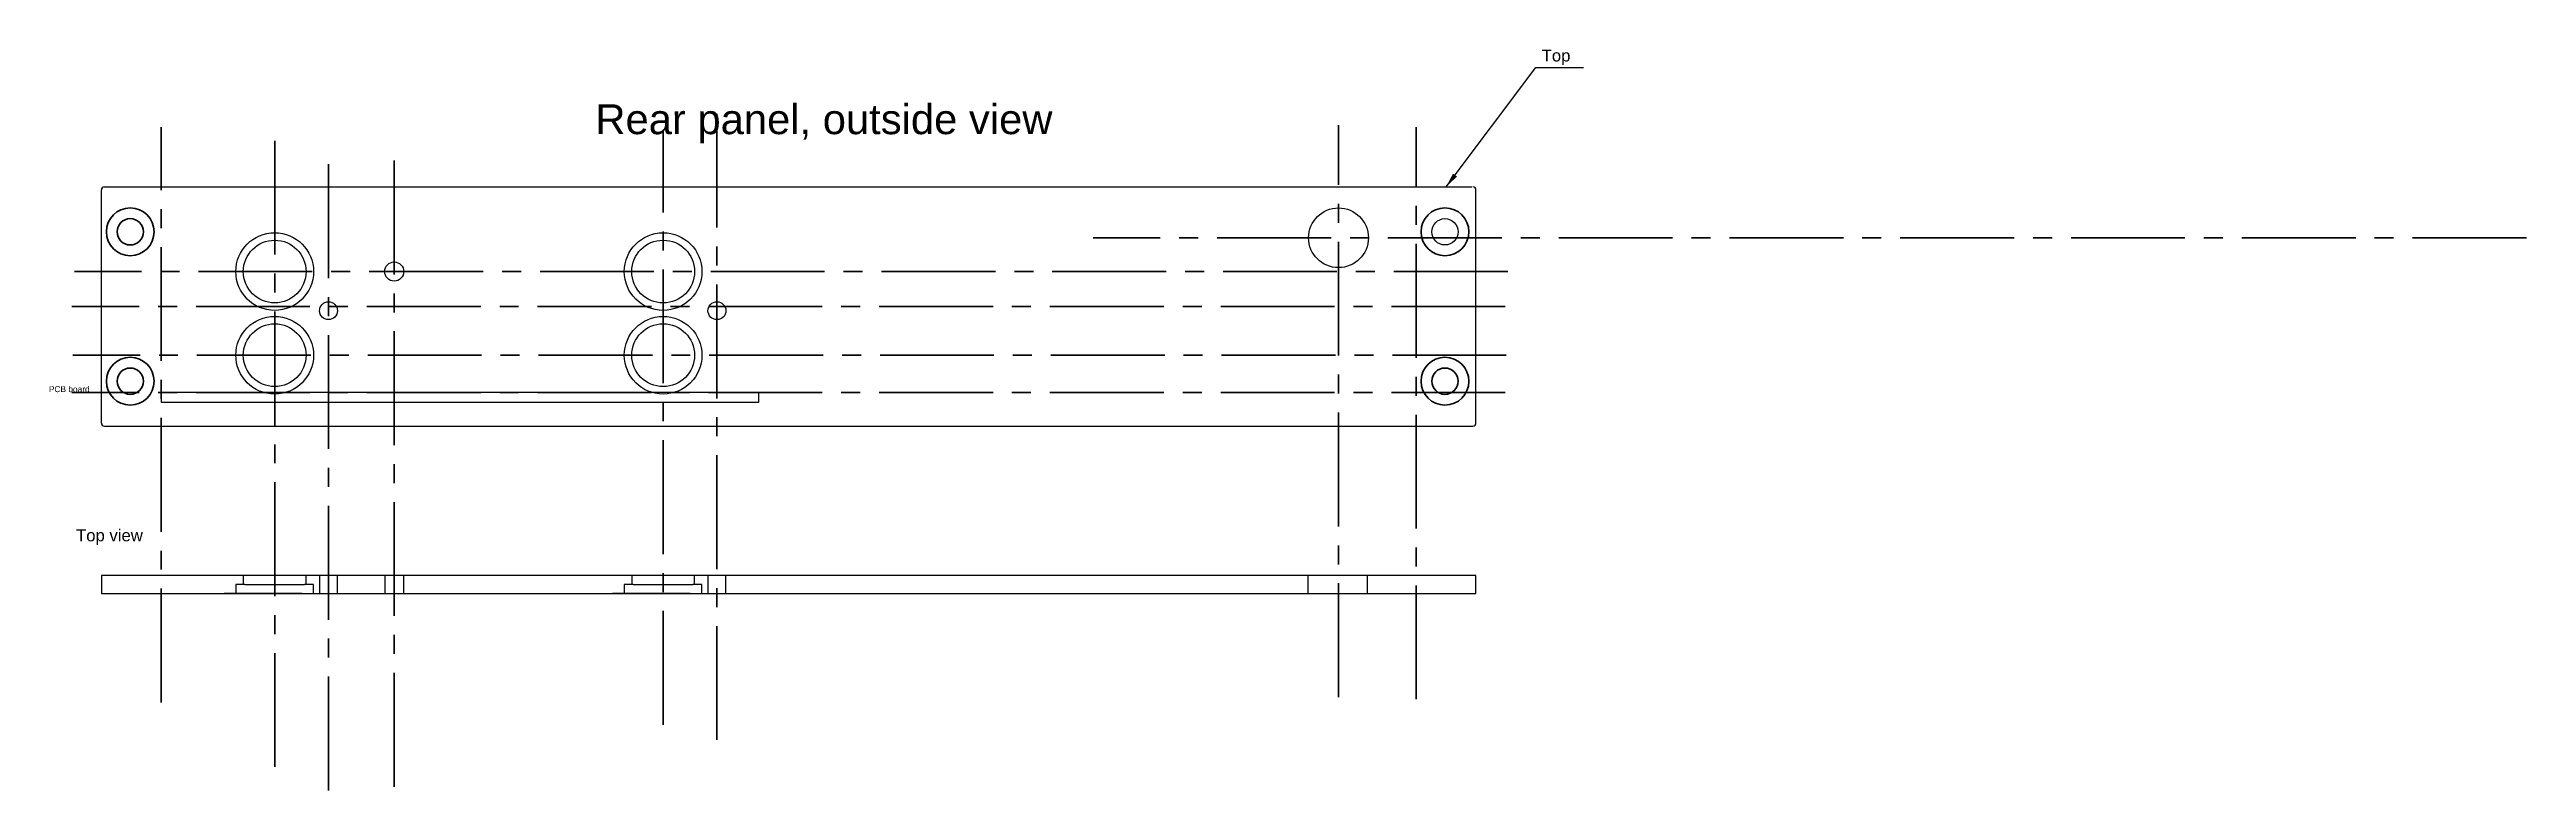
# Model space of a CAD drawing. Header units: millimetres. Extents: x -9 to 406, y -81 to 43.
import ezdxf

# ---------------------------------------------------------------- set-up
doc = ezdxf.new("R2010")
doc.units = ezdxf.units.MM
for name, pattern in [('CENTRO2', [28.575, 19.05, -3.175, 3.175, -3.175]), ('DASHED', [19.05, 12.7, -6.35]), ('HIDDEN', [9.525, 6.35, -3.175])]:
    doc.linetypes.add(name, pattern=pattern)
doc.layers.get('0').update_dxf_attribs({"color": 178, "lineweight": 25, "true_color": 0x000000})
for name, color, linetype, true_color in [('contropannello', 6, 'Continuous', 0xff00ff), ('frontale', 3, 'Continuous', 0x00ff00), ('retro', 4, 'Continuous', 0x00ffff)]:
    doc.layers.add(name, color=color, linetype=linetype, true_color=true_color)
for name, color, linetype, lineweight, true_color in [('dimensions & text', 5, 'Continuous', 25, 0x0000ff), ('holes 1.5mm deep', 253, 'Continuous', 25, 0xa0a0a4), ('pcb board', 30, 'Continuous', 25, 0xff7f00)]:
    doc.layers.add(name, color=color, linetype=linetype, lineweight=lineweight, true_color=true_color)
doc.styles.add('QCADDimTextStyle', font='txt')
doc.styles.add('textstyle11', font='')
doc.styles.add('textstyle12', font='')
doc.styles.add('textstyle13', font='')
doc.styles.add('textstyle14', font='')
doc.styles.get('textstyle11').set_extended_font_data('Arial')
doc.styles.get('textstyle12').set_extended_font_data('Arial')
doc.styles.get('textstyle13').set_extended_font_data('Arial')
doc.styles.get('textstyle14').set_extended_font_data('Arial')
doc.dimstyles.new('QCADDimStyle', dxfattribs={"dimtxt": 2.5, "dimasz": 2.5, "dimexe": 1.25, "dimexo": 0.625, "dimtad": 1, "dimtoh": 1, "dimdec": 4, "dimzin": 0, "dimdsep": 46, "dimtxsty": 'QCADDimTextStyle', "dimcen": 0.09, "dimadec": 0, "dimazin": 0, "dimtfac": 1, "dimtdec": 4, "dimtofl": 0, "dimtmove": 0, "dimatfit": 3, "dimfxl": 1, "dimtolj": 1, "dimtzin": 0, "dimarcsym": 0})

msp = doc.modelspace()

# ---------------------------------------------------------------- linework, layer by layer
for p, q in [((230, -45), (0, -45)), ((0, -45), (0, -48)), ((230, -48), (230, -45)), ((0, -48), (230, -48)), ((20.52, -47.99), (33.52, -47.99)), ((85.5, -47.99), (98.5, -47.99))]:
    msp.add_line(p, q)
at = {"linetype": 'HIDDEN', "ltscale": 0.8}
for p, q in [((23.75, -45), (23.75, -46.5)), ((34.25, -46.5), (34.25, -45)), ((88.75, -45), (88.75, -46.5)), ((99.25, -46.5), (99.25, -45)), ((22.52, -46.49), (22.52, -47.99)), ((24, -46.5), (22.52, -46.5)), ((35.52, -46.5), (34, -46.5)), ((35.52, -47.99), (35.52, -46.49)), ((87.5, -46.49), (87.5, -47.99)), ((88.98, -46.5), (87.5, -46.5)), ((100.5, -46.5), (98.98, -46.5)), ((100.5, -47.99), (100.5, -46.49))]:
    msp.add_line(p, q, dxfattribs=at)
at = {"linetype": 'HIDDEN', "ltscale": 0.7}
for p, q in [((36.49, -45.01), (36.49, -48.01)), ((39.49, -48.01), (39.49, -45.01)), ((101.5, -45), (101.5, -48)), ((104.5, -48), (104.5, -45))]:
    msp.add_line(p, q, dxfattribs=at)
at = {"linetype": 'HIDDEN'}
for p, q in [((47.43, -44.99), (47.43, -47.99)), ((50.63, -47.99), (50.63, -44.99)), ((201.88, -44.99), (201.88, -47.99)), ((211.88, -47.99), (211.88, -44.99))]:
    msp.add_line(p, q, dxfattribs=at)
at = {"linetype": 'DASHED'}
for p, q in [((24, -46.5), (34, -46.5)), ((88.98, -46.5), (98.98, -46.5))]:
    msp.add_line(p, q, dxfattribs=at)
at = {"layer": 'contropannello', "lineweight": 35}
for centre in [(4.83, 12.5, -140), (4.83, -12.5, -140), (224.82, -12.5, -140)]:
    msp.add_circle(centre, 2.2, dxfattribs=at)
at = {"layer": 'contropannello'}
msp.add_circle((224.82, 12.5, -140), 2.2, dxfattribs=at)
at = {"layer": 'dimensions & text', "linetype": 'CENTRO2', "lineweight": 35}
for p, q in [((10, -66.26), (10, 30)), ((94, -70), (94, 29.37)), ((103, -72.52), (103, 32.52)), ((207, -65.37), (207, 30.37)), ((220, -65.73), (220, 30)), ((29, -77.04), (29, 28)), ((38, -80.98), (38, 24.06)), ((49, -80.35), (49, 24.69)), ((405.78, 11.5), (165.95, 11.5)), ((235.32, 5.85), (-4.52, 5.85)), ((234.92, -0.02, -140), (-4.92, -0.02, -140)), ((235.07, -8.15), (-4.76, -8.15)), ((234.92, -14.4), (-4.92, -14.4))]:
    msp.add_line(p, q, dxfattribs=at)
at = {"layer": 'frontale', "lineweight": 35}
for centre in [(4.83, 12.5, -140), (224.82, 12.5, -140), (4.83, -12.5, -140), (224.82, -12.5, -140)]:
    msp.add_circle(centre, 4, dxfattribs=at)
at = {"layer": 'frontale'}
for centre, radius in [((207, 11.5), 5), ((29, 5.85), 6.5), ((94, 5.85), 6.5), ((49, 5.85), 1.6), ((38, -0.7), 1.5), ((103, -0.7), 1.5), ((29, -8.15), 6.5), ((94, -8.15), 6.5)]:
    msp.add_circle(centre, radius, dxfattribs=at)
at = {"layer": 'holes 1.5mm deep'}
for centre in [(29, 5.85), (94, 5.85), (29, -8.15), (94, -8.15)]:
    msp.add_circle(centre, 5.25, dxfattribs=at)
at = {"layer": 'pcb board'}
for p, q in [((110, -14.4), (10, -14.4)), ((10, -14.4), (10, -16)), ((10, -16), (110, -16)), ((110, -15.99), (110, -14.39))]:
    msp.add_line(p, q, dxfattribs=at)
at = {"layer": 'retro'}
for p, q in [((0, -19.5, -140), (0, 19.5, -140)), ((0.5, 20, -140), (229.32, 20, -140)), ((230, -19.5, -140), (230, 19.5, -140)), ((0.5, -20, -140), (229.5, -20, -140))]:
    msp.add_line(p, q, dxfattribs=at)
for centre, start, end in [((0.5, 19.5, -140), 90, 180), ((229.5, 19.5, -140), 359.9654, 89.2619), ((0.5, -19.5, -140), 180, 270), ((229.5, -19.5, -140), 270, 0)]:
    msp.add_arc(centre, 0.5, start, end, dxfattribs=at)

# ---------------------------------------------------------------- texts
at = {"layer": 'dimensions & text', "attachment_point": 1}
for s, insert, char_height, style in [('Top', (241, 43), 2, 'textstyle14'), ('Rear panel, outside view', (82.66, 33.84), 5, 'textstyle12'), ('PCB board', (-8.79, -13.33), 1, 'textstyle11'), ('Top view', (-4.24, -37.29), 2, 'textstyle13')]:
    msp.add_mtext(s, dxfattribs=dict(at, insert=insert, char_height=char_height, style=style))

# ---------------------------------------------------------------- leaders
at = {"layer": 'dimensions & text'}
msp.add_leader([(225, 20), (240, 40), (248, 40)], dimstyle='QCADDimStyle', dxfattribs=at)

doc.saveas('drawing.dxf')
